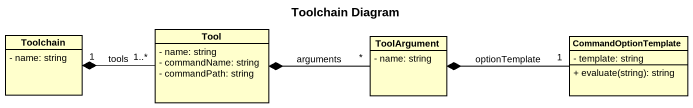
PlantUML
@startuml
title Toolchain Diagram
hide circle
hide empty members
skinparam classAttributeIconSize 0
class Toolchain {
  - name: string
}
class Tool {
  - name: string
  - commandName: string
  - commandPath: string
}
class ToolArgument {
  - name: string
}
class CommandOptionTemplate {
  - template: string
  + evaluate(string): string
}
Tool "1..*" -left-* "1" Toolchain : tools
ToolArgument "*" -left-* Tool : arguments
CommandOptionTemplate "1" -left-* ToolArgument : optionTemplate
@enduml
